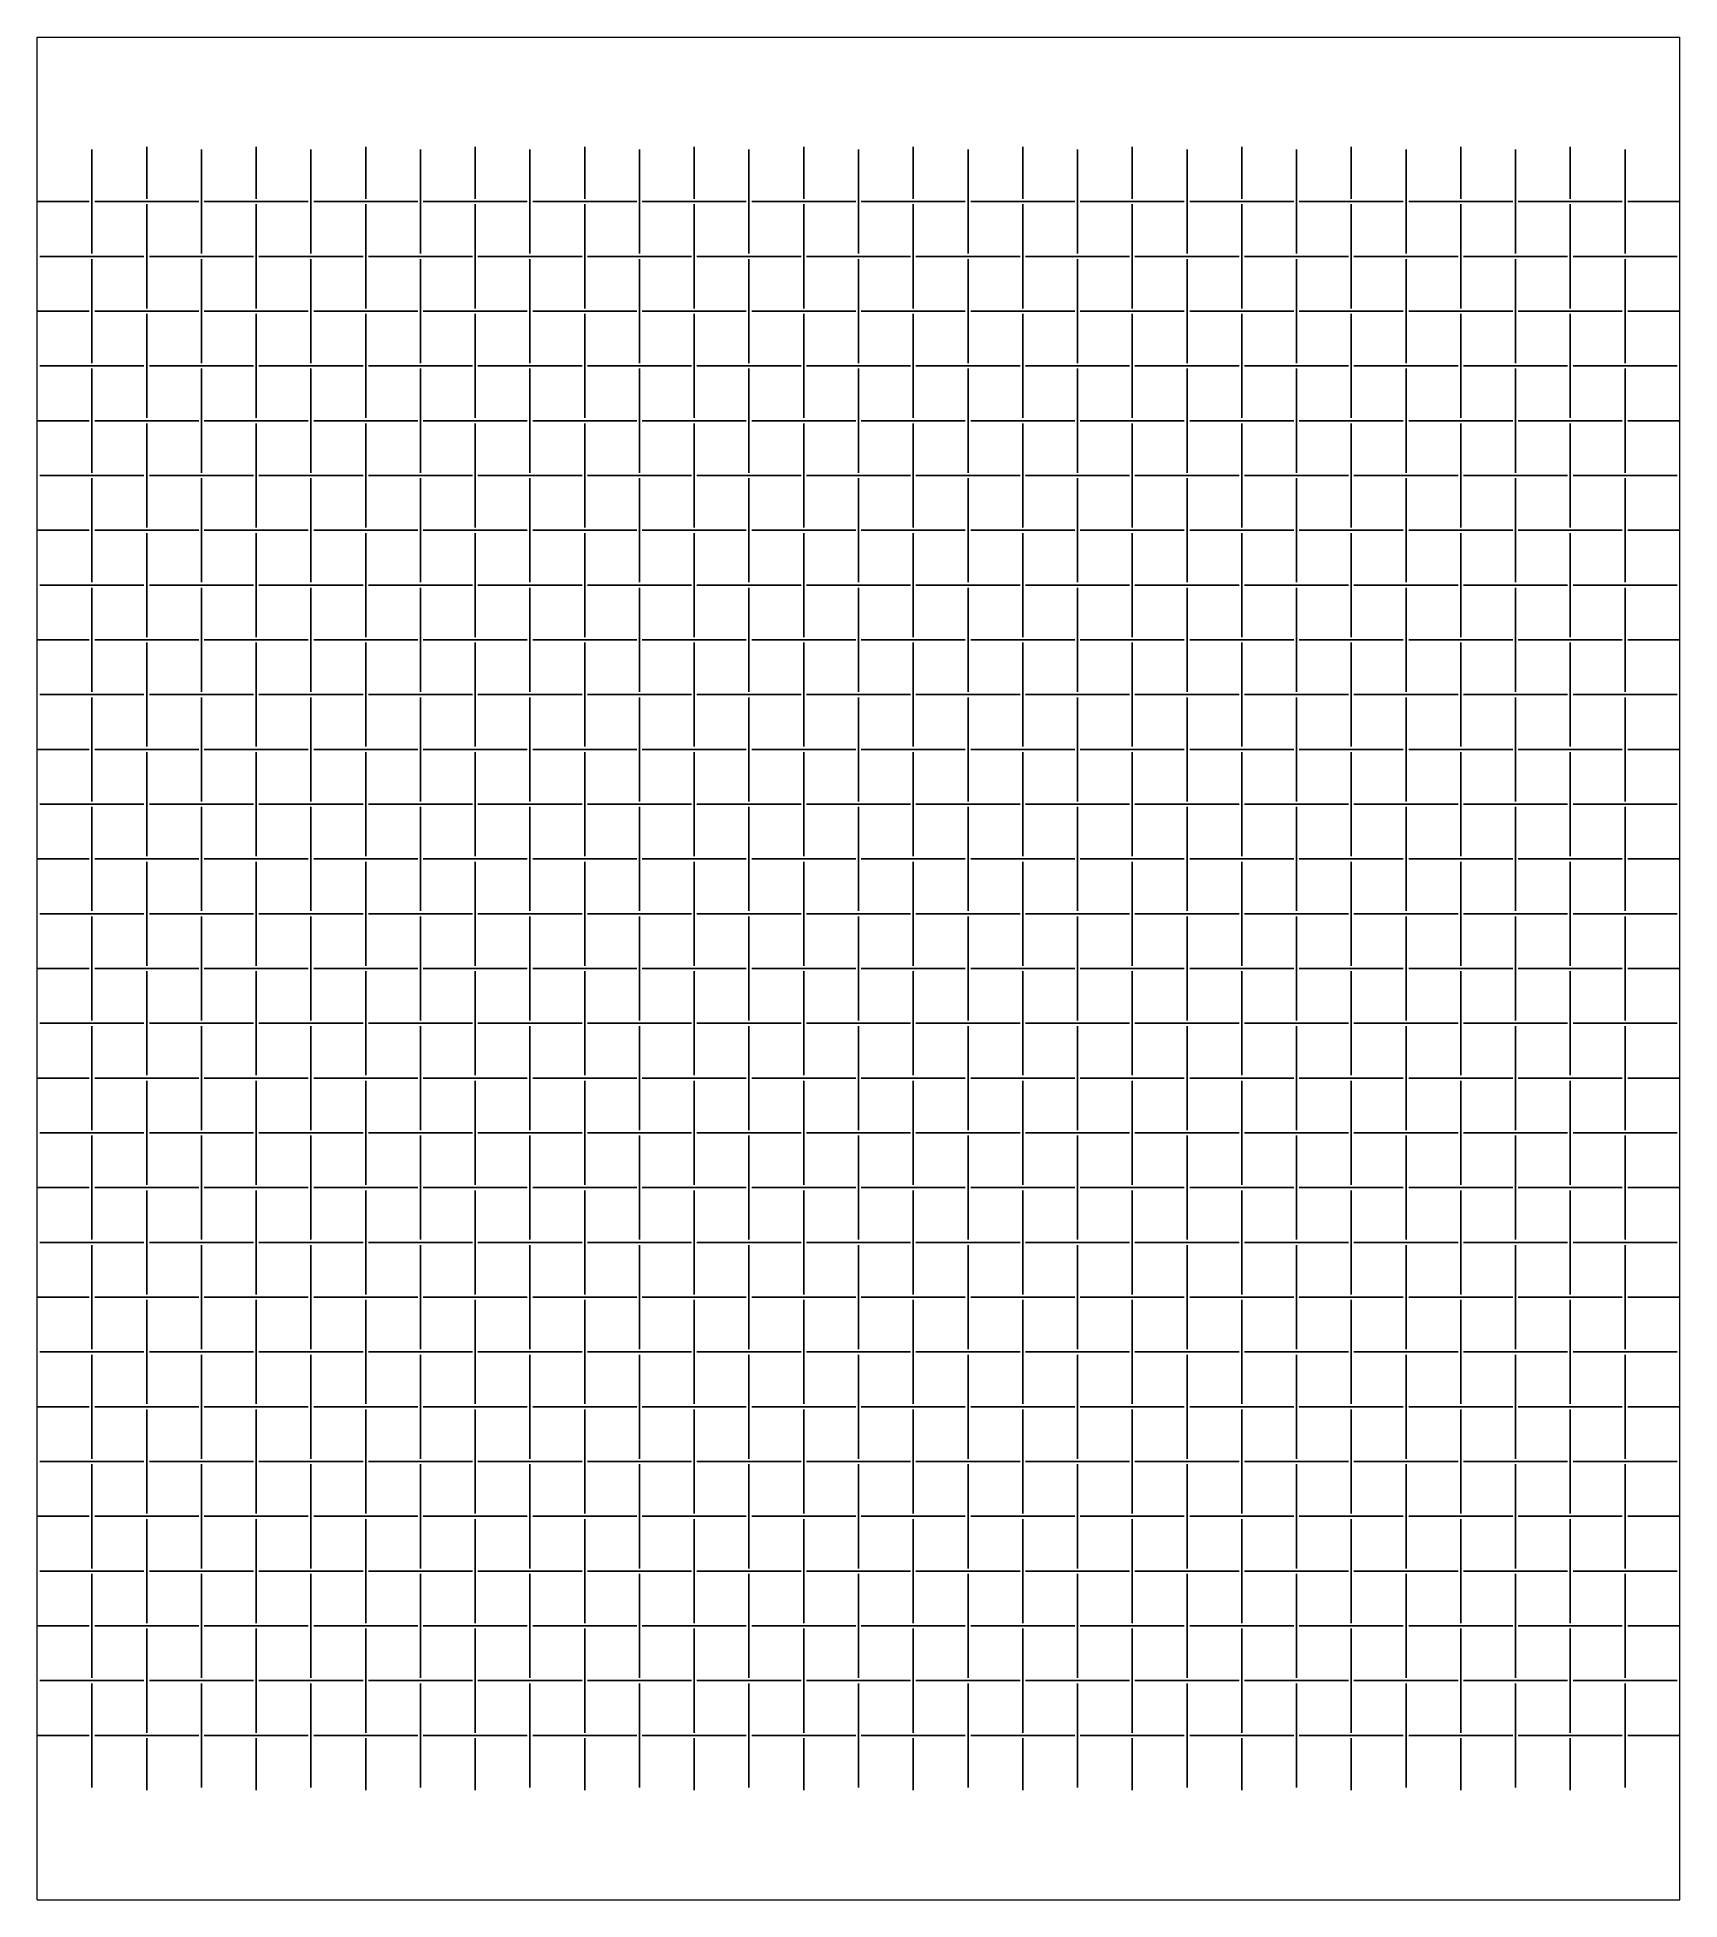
# Model space of a CAD drawing. Header units: metres. Extents: x 0 to 300, y -20 to 320.
import ezdxf

# ---------------------------------------------------------------- set-up
doc = ezdxf.new("R2010")
doc.units = ezdxf.units.M

msp = doc.modelspace()

# ---------------------------------------------------------------- linework, layer by layer
at = {"lineweight": 0}
for p, q in [((0, -20), (0, 320)), ((0, 320), (300, 320)), ((300, -20), (300, 320)), ((0, -20), (300, -20))]:
    msp.add_line(p, q, dxfattribs=at)
for p, q in [((10, 280.5), (10, 299.5)), ((20, 290.5), (20, 300)), ((30, 280.5), (30, 299.5)), ((40, 290.5), (40, 300)), ((50, 280.5), (50, 299.5)), ((60, 290.5), (60, 300)), ((70, 280.5), (70, 299.5)), ((80, 290.5), (80, 300)), ((90, 280.5), (90, 299.5)), ((100, 290.5), (100, 300)), ((110, 280.5), (110, 299.5)), ((120, 290.5), (120, 300)), ((130, 280.5), (130, 299.5)), ((140, 290.5), (140, 300)), ((150, 280.5), (150, 299.5)), ((160, 290.5), (160, 300)), ((170, 280.5), (170, 299.5)), ((180, 290.5), (180, 300)), ((190, 280.5), (190, 299.5)), ((200, 290.5), (200, 300)), ((210, 280.5), (210, 299.5)), ((220, 290.5), (220, 300)), ((230, 280.5), (230, 299.5)), ((240, 290.5), (240, 300)), ((250, 280.5), (250, 299.5)), ((260, 290.5), (260, 300)), ((270, 280.5), (270, 299.5)), ((280, 290.5), (280, 300)), ((290, 280.5), (290, 299.5)), ((0, 290), (9.5, 290)), ((10.5, 290), (29.5, 290)), ((20, 270.5), (20, 289.5)), ((30.5, 290), (49.5, 290)), ((40, 270.5), (40, 289.5)), ((50.5, 290), (69.5, 290)), ((60, 270.5), (60, 289.5)), ((70.5, 290), (89.5, 290)), ((80, 270.5), (80, 289.5)), ((90.5, 290), (109.5, 290)), ((100, 270.5), (100, 289.5)), ((110.5, 290), (129.5, 290)), ((120, 270.5), (120, 289.5)), ((130.5, 290), (149.5, 290)), ((140, 270.5), (140, 289.5)), ((150.5, 290), (169.5, 290)), ((160, 270.5), (160, 289.5)), ((170.5, 290), (189.5, 290)), ((180, 270.5), (180, 289.5)), ((190.5, 290), (209.5, 290)), ((200, 270.5), (200, 289.5)), ((210.5, 290), (229.5, 290)), ((220, 270.5), (220, 289.5)), ((230.5, 290), (249.5, 290)), ((240, 270.5), (240, 289.5)), ((250.5, 290), (269.5, 290)), ((260, 270.5), (260, 289.5)), ((270.5, 290), (289.5, 290)), ((280, 270.5), (280, 289.5)), ((290.5, 290), (300, 290)), ((0.5, 280), (19.5, 280)), ((10, 260.5), (10, 279.5)), ((20.5, 280), (39.5, 280)), ((30, 260.5), (30, 279.5)), ((40.5, 280), (59.5, 280)), ((50, 260.5), (50, 279.5)), ((60.5, 280), (79.5, 280)), ((70, 260.5), (70, 279.5)), ((80.5, 280), (99.5, 280)), ((90, 260.5), (90, 279.5)), ((100.5, 280), (119.5, 280)), ((110, 260.5), (110, 279.5)), ((120.5, 280), (139.5, 280)), ((130, 260.5), (130, 279.5)), ((140.5, 280), (159.5, 280)), ((150, 260.5), (150, 279.5)), ((160.5, 280), (179.5, 280)), ((170, 260.5), (170, 279.5)), ((180.5, 280), (199.5, 280)), ((190, 260.5), (190, 279.5)), ((200.5, 280), (219.5, 280)), ((210, 260.5), (210, 279.5)), ((220.5, 280), (239.5, 280)), ((230, 260.5), (230, 279.5)), ((240.5, 280), (259.5, 280)), ((250, 260.5), (250, 279.5)), ((260.5, 280), (279.5, 280)), ((270, 260.5), (270, 279.5)), ((280.5, 280), (299.5, 280)), ((290, 260.5), (290, 279.5)), ((0, 270), (9.5, 270)), ((10.5, 270), (29.5, 270)), ((20, 250.5), (20, 269.5)), ((30.5, 270), (49.5, 270)), ((40, 250.5), (40, 269.5)), ((50.5, 270), (69.5, 270)), ((60, 250.5), (60, 269.5)), ((70.5, 270), (89.5, 270)), ((80, 250.5), (80, 269.5)), ((90.5, 270), (109.5, 270)), ((100, 250.5), (100, 269.5)), ((110.5, 270), (129.5, 270)), ((120, 250.5), (120, 269.5)), ((130.5, 270), (149.5, 270)), ((140, 250.5), (140, 269.5)), ((150.5, 270), (169.5, 270)), ((160, 250.5), (160, 269.5)), ((170.5, 270), (189.5, 270)), ((180, 250.5), (180, 269.5)), ((190.5, 270), (209.5, 270)), ((200, 250.5), (200, 269.5)), ((210.5, 270), (229.5, 270)), ((220, 250.5), (220, 269.5)), ((230.5, 270), (249.5, 270)), ((240, 250.5), (240, 269.5)), ((250.5, 270), (269.5, 270)), ((260, 250.5), (260, 269.5)), ((270.5, 270), (289.5, 270)), ((280, 250.5), (280, 269.5)), ((290.5, 270), (300, 270)), ((0.5, 260), (19.5, 260)), ((10, 240.5), (10, 259.5)), ((20.5, 260), (39.5, 260)), ((30, 240.5), (30, 259.5)), ((40.5, 260), (59.5, 260)), ((50, 240.5), (50, 259.5)), ((60.5, 260), (79.5, 260)), ((70, 240.5), (70, 259.5)), ((80.5, 260), (99.5, 260)), ((90, 240.5), (90, 259.5)), ((100.5, 260), (119.5, 260)), ((110, 240.5), (110, 259.5)), ((120.5, 260), (139.5, 260)), ((130, 240.5), (130, 259.5)), ((140.5, 260), (159.5, 260)), ((150, 240.5), (150, 259.5)), ((160.5, 260), (179.5, 260)), ((170, 240.5), (170, 259.5)), ((180.5, 260), (199.5, 260)), ((190, 240.5), (190, 259.5)), ((200.5, 260), (219.5, 260)), ((210, 240.5), (210, 259.5)), ((220.5, 260), (239.5, 260)), ((230, 240.5), (230, 259.5)), ((240.5, 260), (259.5, 260)), ((250, 240.5), (250, 259.5)), ((260.5, 260), (279.5, 260)), ((270, 240.5), (270, 259.5)), ((280.5, 260), (299.5, 260)), ((290, 240.5), (290, 259.5)), ((0, 250), (9.5, 250)), ((10.5, 250), (29.5, 250)), ((20, 230.5), (20, 249.5)), ((30.5, 250), (49.5, 250)), ((40, 230.5), (40, 249.5)), ((50.5, 250), (69.5, 250)), ((60, 230.5), (60, 249.5)), ((70.5, 250), (89.5, 250)), ((80, 230.5), (80, 249.5)), ((90.5, 250), (109.5, 250)), ((100, 230.5), (100, 249.5)), ((110.5, 250), (129.5, 250)), ((120, 230.5), (120, 249.5)), ((130.5, 250), (149.5, 250)), ((140, 230.5), (140, 249.5)), ((150.5, 250), (169.5, 250)), ((160, 230.5), (160, 249.5)), ((170.5, 250), (189.5, 250)), ((180, 230.5), (180, 249.5)), ((190.5, 250), (209.5, 250)), ((200, 230.5), (200, 249.5)), ((210.5, 250), (229.5, 250)), ((220, 230.5), (220, 249.5)), ((230.5, 250), (249.5, 250)), ((240, 230.5), (240, 249.5)), ((250.5, 250), (269.5, 250)), ((260, 230.5), (260, 249.5)), ((270.5, 250), (289.5, 250)), ((280, 230.5), (280, 249.5)), ((290.5, 250), (300, 250)), ((0.5, 240), (19.5, 240)), ((10, 220.5), (10, 239.5)), ((20.5, 240), (39.5, 240)), ((30, 220.5), (30, 239.5)), ((40.5, 240), (59.5, 240)), ((50, 220.5), (50, 239.5)), ((60.5, 240), (79.5, 240)), ((70, 220.5), (70, 239.5)), ((80.5, 240), (99.5, 240)), ((90, 220.5), (90, 239.5)), ((100.5, 240), (119.5, 240)), ((110, 220.5), (110, 239.5)), ((120.5, 240), (139.5, 240)), ((130, 220.5), (130, 239.5)), ((140.5, 240), (159.5, 240)), ((150, 220.5), (150, 239.5)), ((160.5, 240), (179.5, 240)), ((170, 220.5), (170, 239.5)), ((180.5, 240), (199.5, 240)), ((190, 220.5), (190, 239.5)), ((200.5, 240), (219.5, 240)), ((210, 220.5), (210, 239.5)), ((220.5, 240), (239.5, 240)), ((230, 220.5), (230, 239.5)), ((240.5, 240), (259.5, 240)), ((250, 220.5), (250, 239.5)), ((260.5, 240), (279.5, 240)), ((270, 220.5), (270, 239.5)), ((280.5, 240), (299.5, 240)), ((290, 220.5), (290, 239.5)), ((0, 230), (9.5, 230)), ((10.5, 230), (29.5, 230)), ((20, 210.5), (20, 229.5)), ((30.5, 230), (49.5, 230)), ((40, 210.5), (40, 229.5)), ((50.5, 230), (69.5, 230)), ((60, 210.5), (60, 229.5)), ((70.5, 230), (89.5, 230)), ((80, 210.5), (80, 229.5)), ((90.5, 230), (109.5, 230)), ((100, 210.5), (100, 229.5)), ((110.5, 230), (129.5, 230)), ((120, 210.5), (120, 229.5)), ((130.5, 230), (149.5, 230)), ((140, 210.5), (140, 229.5)), ((150.5, 230), (169.5, 230)), ((160, 210.5), (160, 229.5)), ((170.5, 230), (189.5, 230)), ((180, 210.5), (180, 229.5)), ((190.5, 230), (209.5, 230)), ((200, 210.5), (200, 229.5)), ((210.5, 230), (229.5, 230)), ((220, 210.5), (220, 229.5)), ((230.5, 230), (249.5, 230)), ((240, 210.5), (240, 229.5)), ((250.5, 230), (269.5, 230)), ((260, 210.5), (260, 229.5)), ((270.5, 230), (289.5, 230)), ((280, 210.5), (280, 229.5)), ((290.5, 230), (300, 230)), ((0.5, 220), (19.5, 220)), ((10, 200.5), (10, 219.5)), ((20.5, 220), (39.5, 220)), ((30, 200.5), (30, 219.5)), ((40.5, 220), (59.5, 220)), ((50, 200.5), (50, 219.5)), ((60.5, 220), (79.5, 220)), ((70, 200.5), (70, 219.5)), ((80.5, 220), (99.5, 220)), ((90, 200.5), (90, 219.5)), ((100.5, 220), (119.5, 220)), ((110, 200.5), (110, 219.5)), ((120.5, 220), (139.5, 220)), ((130, 200.5), (130, 219.5)), ((140.5, 220), (159.5, 220)), ((150, 200.5), (150, 219.5)), ((160.5, 220), (179.5, 220)), ((170, 200.5), (170, 219.5)), ((180.5, 220), (199.5, 220)), ((190, 200.5), (190, 219.5)), ((200.5, 220), (219.5, 220)), ((210, 200.5), (210, 219.5)), ((220.5, 220), (239.5, 220)), ((230, 200.5), (230, 219.5)), ((240.5, 220), (259.5, 220)), ((250, 200.5), (250, 219.5)), ((260.5, 220), (279.5, 220)), ((270, 200.5), (270, 219.5)), ((280.5, 220), (299.5, 220)), ((290, 200.5), (290, 219.5)), ((0, 210), (9.5, 210)), ((10.5, 210), (29.5, 210)), ((20, 190.5), (20, 209.5)), ((30.5, 210), (49.5, 210)), ((40, 190.5), (40, 209.5)), ((50.5, 210), (69.5, 210)), ((60, 190.5), (60, 209.5)), ((70.5, 210), (89.5, 210)), ((80, 190.5), (80, 209.5)), ((90.5, 210), (109.5, 210)), ((100, 190.5), (100, 209.5)), ((110.5, 210), (129.5, 210)), ((120, 190.5), (120, 209.5)), ((130.5, 210), (149.5, 210)), ((140, 190.5), (140, 209.5)), ((150.5, 210), (169.5, 210)), ((160, 190.5), (160, 209.5)), ((170.5, 210), (189.5, 210)), ((180, 190.5), (180, 209.5)), ((190.5, 210), (209.5, 210)), ((200, 190.5), (200, 209.5)), ((210.5, 210), (229.5, 210)), ((220, 190.5), (220, 209.5)), ((230.5, 210), (249.5, 210)), ((240, 190.5), (240, 209.5)), ((250.5, 210), (269.5, 210)), ((260, 190.5), (260, 209.5)), ((270.5, 210), (289.5, 210)), ((280, 190.5), (280, 209.5)), ((290.5, 210), (300, 210)), ((0.5, 200), (19.5, 200)), ((10, 180.5), (10, 199.5)), ((20.5, 200), (39.5, 200)), ((30, 180.5), (30, 199.5)), ((40.5, 200), (59.5, 200)), ((50, 180.5), (50, 199.5)), ((60.5, 200), (79.5, 200)), ((70, 180.5), (70, 199.5)), ((80.5, 200), (99.5, 200)), ((90, 180.5), (90, 199.5)), ((100.5, 200), (119.5, 200)), ((110, 180.5), (110, 199.5)), ((120.5, 200), (139.5, 200)), ((130, 180.5), (130, 199.5)), ((140.5, 200), (159.5, 200)), ((150, 180.5), (150, 199.5)), ((160.5, 200), (179.5, 200)), ((170, 180.5), (170, 199.5)), ((180.5, 200), (199.5, 200)), ((190, 180.5), (190, 199.5)), ((200.5, 200), (219.5, 200)), ((210, 180.5), (210, 199.5)), ((220.5, 200), (239.5, 200)), ((230, 180.5), (230, 199.5)), ((240.5, 200), (259.5, 200)), ((250, 180.5), (250, 199.5)), ((260.5, 200), (279.5, 200)), ((270, 180.5), (270, 199.5)), ((280.5, 200), (299.5, 200)), ((290, 180.5), (290, 199.5)), ((0, 190), (9.5, 190)), ((10.5, 190), (29.5, 190)), ((20, 170.5), (20, 189.5)), ((30.5, 190), (49.5, 190)), ((40, 170.5), (40, 189.5)), ((50.5, 190), (69.5, 190)), ((60, 170.5), (60, 189.5)), ((70.5, 190), (89.5, 190)), ((80, 170.5), (80, 189.5)), ((90.5, 190), (109.5, 190)), ((100, 170.5), (100, 189.5)), ((110.5, 190), (129.5, 190)), ((120, 170.5), (120, 189.5)), ((130.5, 190), (149.5, 190)), ((140, 170.5), (140, 189.5)), ((150.5, 190), (169.5, 190)), ((160, 170.5), (160, 189.5)), ((170.5, 190), (189.5, 190)), ((180, 170.5), (180, 189.5)), ((190.5, 190), (209.5, 190)), ((200, 170.5), (200, 189.5)), ((210.5, 190), (229.5, 190)), ((220, 170.5), (220, 189.5)), ((230.5, 190), (249.5, 190)), ((240, 170.5), (240, 189.5)), ((250.5, 190), (269.5, 190)), ((260, 170.5), (260, 189.5)), ((270.5, 190), (289.5, 190)), ((280, 170.5), (280, 189.5)), ((290.5, 190), (300, 190)), ((0.5, 180), (19.5, 180)), ((10, 160.5), (10, 179.5)), ((20.5, 180), (39.5, 180)), ((30, 160.5), (30, 179.5)), ((40.5, 180), (59.5, 180)), ((50, 160.5), (50, 179.5)), ((60.5, 180), (79.5, 180)), ((70, 160.5), (70, 179.5)), ((80.5, 180), (99.5, 180)), ((90, 160.5), (90, 179.5)), ((100.5, 180), (119.5, 180)), ((110, 160.5), (110, 179.5)), ((120.5, 180), (139.5, 180)), ((130, 160.5), (130, 179.5)), ((140.5, 180), (159.5, 180)), ((150, 160.5), (150, 179.5)), ((160.5, 180), (179.5, 180)), ((170, 160.5), (170, 179.5)), ((180.5, 180), (199.5, 180)), ((190, 160.5), (190, 179.5)), ((200.5, 180), (219.5, 180)), ((210, 160.5), (210, 179.5)), ((220.5, 180), (239.5, 180)), ((230, 160.5), (230, 179.5)), ((240.5, 180), (259.5, 180)), ((250, 160.5), (250, 179.5)), ((260.5, 180), (279.5, 180)), ((270, 160.5), (270, 179.5)), ((280.5, 180), (299.5, 180)), ((290, 160.5), (290, 179.5)), ((0, 170), (9.5, 170)), ((10.5, 170), (29.5, 170)), ((30.5, 170), (49.5, 170)), ((50.5, 170), (69.5, 170)), ((70.5, 170), (89.5, 170)), ((90.5, 170), (109.5, 170)), ((110.5, 170), (129.5, 170)), ((130.5, 170), (149.5, 170)), ((150.5, 170), (169.5, 170)), ((170.5, 170), (189.5, 170)), ((190.5, 170), (209.5, 170)), ((210.5, 170), (229.5, 170)), ((230.5, 170), (249.5, 170)), ((250.5, 170), (269.5, 170)), ((270.5, 170), (289.5, 170)), ((290.5, 170), (300, 170)), ((20, 150.5), (20, 169.5)), ((40, 150.5), (40, 169.5)), ((60, 150.5), (60, 169.5)), ((80, 150.5), (80, 169.5)), ((100, 150.5), (100, 169.5)), ((120, 150.5), (120, 169.5)), ((140, 150.5), (140, 169.5)), ((160, 150.5), (160, 169.5)), ((180, 150.5), (180, 169.5)), ((200, 150.5), (200, 169.5)), ((220, 150.5), (220, 169.5)), ((240, 150.5), (240, 169.5)), ((260, 150.5), (260, 169.5)), ((280, 150.5), (280, 169.5)), ((0.5, 160), (19.5, 160)), ((20.5, 160), (39.5, 160)), ((40.5, 160), (59.5, 160)), ((60.5, 160), (79.5, 160)), ((80.5, 160), (99.5, 160)), ((100.5, 160), (119.5, 160)), ((120.5, 160), (139.5, 160)), ((140.5, 160), (159.5, 160)), ((160.5, 160), (179.5, 160)), ((180.5, 160), (199.5, 160)), ((200.5, 160), (219.5, 160)), ((220.5, 160), (239.5, 160)), ((240.5, 160), (259.5, 160)), ((260.5, 160), (279.5, 160)), ((280.5, 160), (299.5, 160)), ((10, 140.5), (10, 159.5)), ((30, 140.5), (30, 159.5)), ((50, 140.5), (50, 159.5)), ((70, 140.5), (70, 159.5)), ((90, 140.5), (90, 159.5)), ((110, 140.5), (110, 159.5)), ((130, 140.5), (130, 159.5)), ((150, 140.5), (150, 159.5)), ((170, 140.5), (170, 159.5)), ((190, 140.5), (190, 159.5)), ((210, 140.5), (210, 159.5)), ((230, 140.5), (230, 159.5)), ((250, 140.5), (250, 159.5)), ((270, 140.5), (270, 159.5)), ((290, 140.5), (290, 159.5)), ((0, 150), (9.5, 150)), ((10.5, 150), (29.5, 150)), ((30.5, 150), (49.5, 150)), ((50.5, 150), (69.5, 150)), ((70.5, 150), (89.5, 150)), ((90.5, 150), (109.5, 150)), ((110.5, 150), (129.5, 150)), ((130.5, 150), (149.5, 150)), ((150.5, 150), (169.5, 150)), ((170.5, 150), (189.5, 150)), ((190.5, 150), (209.5, 150)), ((210.5, 150), (229.5, 150)), ((230.5, 150), (249.5, 150)), ((250.5, 150), (269.5, 150)), ((270.5, 150), (289.5, 150)), ((290.5, 150), (300, 150)), ((20, 130.5), (20, 149.5)), ((40, 130.5), (40, 149.5)), ((60, 130.5), (60, 149.5)), ((80, 130.5), (80, 149.5)), ((100, 130.5), (100, 149.5)), ((120, 130.5), (120, 149.5)), ((140, 130.5), (140, 149.5)), ((160, 130.5), (160, 149.5)), ((180, 130.5), (180, 149.5)), ((200, 130.5), (200, 149.5)), ((220, 130.5), (220, 149.5)), ((240, 130.5), (240, 149.5)), ((260, 130.5), (260, 149.5)), ((280, 130.5), (280, 149.5)), ((0.5, 140), (19.5, 140)), ((10, 120.5), (10, 139.5)), ((20.5, 140), (39.5, 140)), ((30, 120.5), (30, 139.5)), ((40.5, 140), (59.5, 140)), ((50, 120.5), (50, 139.5)), ((60.5, 140), (79.5, 140)), ((70, 120.5), (70, 139.5)), ((80.5, 140), (99.5, 140)), ((90, 120.5), (90, 139.5)), ((100.5, 140), (119.5, 140)), ((110, 120.5), (110, 139.5)), ((120.5, 140), (139.5, 140)), ((130, 120.5), (130, 139.5)), ((140.5, 140), (159.5, 140)), ((150, 120.5), (150, 139.5)), ((160.5, 140), (179.5, 140)), ((170, 120.5), (170, 139.5)), ((180.5, 140), (199.5, 140)), ((190, 120.5), (190, 139.5)), ((200.5, 140), (219.5, 140)), ((210, 120.5), (210, 139.5)), ((220.5, 140), (239.5, 140)), ((230, 120.5), (230, 139.5)), ((240.5, 140), (259.5, 140)), ((250, 120.5), (250, 139.5)), ((260.5, 140), (279.5, 140)), ((270, 120.5), (270, 139.5)), ((280.5, 140), (299.5, 140)), ((290, 120.5), (290, 139.5)), ((0, 130), (9.5, 130)), ((10.5, 130), (29.5, 130)), ((20, 110.5), (20, 129.5)), ((30.5, 130), (49.5, 130)), ((40, 110.5), (40, 129.5)), ((50.5, 130), (69.5, 130)), ((60, 110.5), (60, 129.5)), ((70.5, 130), (89.5, 130)), ((80, 110.5), (80, 129.5)), ((90.5, 130), (109.5, 130)), ((100, 110.5), (100, 129.5)), ((110.5, 130), (129.5, 130)), ((120, 110.5), (120, 129.5)), ((130.5, 130), (149.5, 130)), ((140, 110.5), (140, 129.5)), ((150.5, 130), (169.5, 130)), ((160, 110.5), (160, 129.5)), ((170.5, 130), (189.5, 130)), ((180, 110.5), (180, 129.5)), ((190.5, 130), (209.5, 130)), ((200, 110.5), (200, 129.5)), ((210.5, 130), (229.5, 130)), ((220, 110.5), (220, 129.5)), ((230.5, 130), (249.5, 130)), ((240, 110.5), (240, 129.5)), ((250.5, 130), (269.5, 130)), ((260, 110.5), (260, 129.5)), ((270.5, 130), (289.5, 130)), ((280, 110.5), (280, 129.5)), ((290.5, 130), (300, 130)), ((0.5, 120), (19.5, 120)), ((10, 100.5), (10, 119.5)), ((20.5, 120), (39.5, 120)), ((30, 100.5), (30, 119.5)), ((40.5, 120), (59.5, 120)), ((50, 100.5), (50, 119.5)), ((60.5, 120), (79.5, 120)), ((70, 100.5), (70, 119.5)), ((80.5, 120), (99.5, 120)), ((90, 100.5), (90, 119.5)), ((100.5, 120), (119.5, 120)), ((110, 100.5), (110, 119.5)), ((120.5, 120), (139.5, 120)), ((130, 100.5), (130, 119.5)), ((140.5, 120), (159.5, 120)), ((150, 100.5), (150, 119.5)), ((160.5, 120), (179.5, 120)), ((170, 100.5), (170, 119.5)), ((180.5, 120), (199.5, 120)), ((190, 100.5), (190, 119.5)), ((200.5, 120), (219.5, 120)), ((210, 100.5), (210, 119.5)), ((220.5, 120), (239.5, 120)), ((230, 100.5), (230, 119.5)), ((240.5, 120), (259.5, 120)), ((250, 100.5), (250, 119.5)), ((260.5, 120), (279.5, 120)), ((270, 100.5), (270, 119.5)), ((280.5, 120), (299.5, 120)), ((290, 100.5), (290, 119.5)), ((0, 110), (9.5, 110)), ((10.5, 110), (29.5, 110)), ((20, 90.5), (20, 109.5)), ((30.5, 110), (49.5, 110)), ((40, 90.5), (40, 109.5)), ((50.5, 110), (69.5, 110)), ((60, 90.5), (60, 109.5)), ((70.5, 110), (89.5, 110)), ((80, 90.5), (80, 109.5)), ((90.5, 110), (109.5, 110)), ((100, 90.5), (100, 109.5)), ((110.5, 110), (129.5, 110)), ((120, 90.5), (120, 109.5)), ((130.5, 110), (149.5, 110)), ((140, 90.5), (140, 109.5)), ((150.5, 110), (169.5, 110)), ((160, 90.5), (160, 109.5)), ((170.5, 110), (189.5, 110)), ((180, 90.5), (180, 109.5)), ((190.5, 110), (209.5, 110)), ((200, 90.5), (200, 109.5)), ((210.5, 110), (229.5, 110)), ((220, 90.5), (220, 109.5)), ((230.5, 110), (249.5, 110)), ((240, 90.5), (240, 109.5)), ((250.5, 110), (269.5, 110)), ((260, 90.5), (260, 109.5)), ((270.5, 110), (289.5, 110)), ((280, 90.5), (280, 109.5)), ((290.5, 110), (300, 110)), ((0.5, 100), (19.5, 100)), ((10, 80.5), (10, 99.5)), ((20.5, 100), (39.5, 100)), ((30, 80.5), (30, 99.5)), ((40.5, 100), (59.5, 100)), ((50, 80.5), (50, 99.5)), ((60.5, 100), (79.5, 100)), ((70, 80.5), (70, 99.5)), ((80.5, 100), (99.5, 100)), ((90, 80.5), (90, 99.5)), ((100.5, 100), (119.5, 100)), ((110, 80.5), (110, 99.5)), ((120.5, 100), (139.5, 100)), ((130, 80.5), (130, 99.5)), ((140.5, 100), (159.5, 100)), ((150, 80.5), (150, 99.5)), ((160.5, 100), (179.5, 100)), ((170, 80.5), (170, 99.5)), ((180.5, 100), (199.5, 100)), ((190, 80.5), (190, 99.5)), ((200.5, 100), (219.5, 100)), ((210, 80.5), (210, 99.5)), ((220.5, 100), (239.5, 100)), ((230, 80.5), (230, 99.5)), ((240.5, 100), (259.5, 100)), ((250, 80.5), (250, 99.5)), ((260.5, 100), (279.5, 100)), ((270, 80.5), (270, 99.5)), ((280.5, 100), (299.5, 100)), ((290, 80.5), (290, 99.5)), ((0, 90), (9.5, 90)), ((10.5, 90), (29.5, 90)), ((20, 70.5), (20, 89.5)), ((30.5, 90), (49.5, 90)), ((40, 70.5), (40, 89.5)), ((50.5, 90), (69.5, 90)), ((60, 70.5), (60, 89.5)), ((70.5, 90), (89.5, 90)), ((80, 70.5), (80, 89.5)), ((90.5, 90), (109.5, 90)), ((100, 70.5), (100, 89.5)), ((110.5, 90), (129.5, 90)), ((120, 70.5), (120, 89.5)), ((130.5, 90), (149.5, 90)), ((140, 70.5), (140, 89.5)), ((150.5, 90), (169.5, 90)), ((160, 70.5), (160, 89.5)), ((170.5, 90), (189.5, 90)), ((180, 70.5), (180, 89.5)), ((190.5, 90), (209.5, 90)), ((200, 70.5), (200, 89.5)), ((210.5, 90), (229.5, 90)), ((220, 70.5), (220, 89.5)), ((230.5, 90), (249.5, 90)), ((240, 70.5), (240, 89.5)), ((250.5, 90), (269.5, 90)), ((260, 70.5), (260, 89.5)), ((270.5, 90), (289.5, 90)), ((280, 70.5), (280, 89.5)), ((290.5, 90), (300, 90)), ((0.5, 80), (19.5, 80)), ((10, 60.5), (10, 79.5)), ((20.5, 80), (39.5, 80)), ((30, 60.5), (30, 79.5)), ((40.5, 80), (59.5, 80)), ((50, 60.5), (50, 79.5)), ((60.5, 80), (79.5, 80)), ((70, 60.5), (70, 79.5)), ((80.5, 80), (99.5, 80)), ((90, 60.5), (90, 79.5)), ((100.5, 80), (119.5, 80)), ((110, 60.5), (110, 79.5)), ((120.5, 80), (139.5, 80)), ((130, 60.5), (130, 79.5)), ((140.5, 80), (159.5, 80)), ((150, 60.5), (150, 79.5)), ((160.5, 80), (179.5, 80)), ((170, 60.5), (170, 79.5)), ((180.5, 80), (199.5, 80)), ((190, 60.5), (190, 79.5)), ((200.5, 80), (219.5, 80)), ((210, 60.5), (210, 79.5)), ((220.5, 80), (239.5, 80)), ((230, 60.5), (230, 79.5)), ((240.5, 80), (259.5, 80)), ((250, 60.5), (250, 79.5)), ((260.5, 80), (279.5, 80)), ((270, 60.5), (270, 79.5)), ((280.5, 80), (299.5, 80)), ((290, 60.5), (290, 79.5)), ((0, 70), (9.5, 70)), ((10.5, 70), (29.5, 70)), ((20, 50.5), (20, 69.5)), ((30.5, 70), (49.5, 70)), ((40, 50.5), (40, 69.5)), ((50.5, 70), (69.5, 70)), ((60, 50.5), (60, 69.5)), ((70.5, 70), (89.5, 70)), ((80, 50.5), (80, 69.5)), ((90.5, 70), (109.5, 70)), ((100, 50.5), (100, 69.5)), ((110.5, 70), (129.5, 70)), ((120, 50.5), (120, 69.5)), ((130.5, 70), (149.5, 70)), ((140, 50.5), (140, 69.5)), ((150.5, 70), (169.5, 70)), ((160, 50.5), (160, 69.5)), ((170.5, 70), (189.5, 70)), ((180, 50.5), (180, 69.5)), ((190.5, 70), (209.5, 70)), ((200, 50.5), (200, 69.5)), ((210.5, 70), (229.5, 70)), ((220, 50.5), (220, 69.5)), ((230.5, 70), (249.5, 70)), ((240, 50.5), (240, 69.5)), ((250.5, 70), (269.5, 70)), ((260, 50.5), (260, 69.5)), ((270.5, 70), (289.5, 70)), ((280, 50.5), (280, 69.5)), ((290.5, 70), (300, 70)), ((0.5, 60), (19.5, 60)), ((10, 40.5), (10, 59.5)), ((20.5, 60), (39.5, 60)), ((30, 40.5), (30, 59.5)), ((40.5, 60), (59.5, 60)), ((50, 40.5), (50, 59.5)), ((60.5, 60), (79.5, 60)), ((70, 40.5), (70, 59.5)), ((80.5, 60), (99.5, 60)), ((90, 40.5), (90, 59.5)), ((100.5, 60), (119.5, 60)), ((110, 40.5), (110, 59.5)), ((120.5, 60), (139.5, 60)), ((130, 40.5), (130, 59.5)), ((140.5, 60), (159.5, 60)), ((150, 40.5), (150, 59.5)), ((160.5, 60), (179.5, 60)), ((170, 40.5), (170, 59.5)), ((180.5, 60), (199.5, 60)), ((190, 40.5), (190, 59.5)), ((200.5, 60), (219.5, 60)), ((210, 40.5), (210, 59.5)), ((220.5, 60), (239.5, 60)), ((230, 40.5), (230, 59.5)), ((240.5, 60), (259.5, 60)), ((250, 40.5), (250, 59.5)), ((260.5, 60), (279.5, 60)), ((270, 40.5), (270, 59.5)), ((280.5, 60), (299.5, 60)), ((290, 40.5), (290, 59.5)), ((0, 50), (9.5, 50)), ((10.5, 50), (29.5, 50)), ((20, 30.5), (20, 49.5)), ((30.5, 50), (49.5, 50)), ((40, 30.5), (40, 49.5)), ((50.5, 50), (69.5, 50)), ((60, 30.5), (60, 49.5)), ((70.5, 50), (89.5, 50)), ((80, 30.5), (80, 49.5)), ((90.5, 50), (109.5, 50)), ((100, 30.5), (100, 49.5)), ((110.5, 50), (129.5, 50)), ((120, 30.5), (120, 49.5)), ((130.5, 50), (149.5, 50)), ((140, 30.5), (140, 49.5)), ((150.5, 50), (169.5, 50)), ((160, 30.5), (160, 49.5)), ((170.5, 50), (189.5, 50)), ((180, 30.5), (180, 49.5)), ((190.5, 50), (209.5, 50)), ((200, 30.5), (200, 49.5)), ((210.5, 50), (229.5, 50)), ((220, 30.5), (220, 49.5)), ((230.5, 50), (249.5, 50)), ((240, 30.5), (240, 49.5)), ((250.5, 50), (269.5, 50)), ((260, 30.5), (260, 49.5)), ((270.5, 50), (289.5, 50)), ((280, 30.5), (280, 49.5)), ((290.5, 50), (300, 50)), ((0.5, 40), (19.5, 40)), ((10, 20.5), (10, 39.5)), ((20.5, 40), (39.5, 40)), ((30, 20.5), (30, 39.5)), ((40.5, 40), (59.5, 40)), ((50, 20.5), (50, 39.5)), ((60.5, 40), (79.5, 40)), ((70, 20.5), (70, 39.5)), ((80.5, 40), (99.5, 40)), ((90, 20.5), (90, 39.5)), ((100.5, 40), (119.5, 40)), ((110, 20.5), (110, 39.5)), ((120.5, 40), (139.5, 40)), ((130, 20.5), (130, 39.5)), ((140.5, 40), (159.5, 40)), ((150, 20.5), (150, 39.5)), ((160.5, 40), (179.5, 40)), ((170, 20.5), (170, 39.5)), ((180.5, 40), (199.5, 40)), ((190, 20.5), (190, 39.5)), ((200.5, 40), (219.5, 40)), ((210, 20.5), (210, 39.5)), ((220.5, 40), (239.5, 40)), ((230, 20.5), (230, 39.5)), ((240.5, 40), (259.5, 40)), ((250, 20.5), (250, 39.5)), ((260.5, 40), (279.5, 40)), ((270, 20.5), (270, 39.5)), ((280.5, 40), (299.5, 40)), ((290, 20.5), (290, 39.5)), ((0, 30), (9.5, 30)), ((10.5, 30), (29.5, 30)), ((20, 10.5), (20, 29.5)), ((30.5, 30), (49.5, 30)), ((40, 10.5), (40, 29.5)), ((50.5, 30), (69.5, 30)), ((60, 10.5), (60, 29.5)), ((70.5, 30), (89.5, 30)), ((80, 10.5), (80, 29.5)), ((90.5, 30), (109.5, 30)), ((100, 10.5), (100, 29.5)), ((110.5, 30), (129.5, 30)), ((120, 10.5), (120, 29.5)), ((130.5, 30), (149.5, 30)), ((140, 10.5), (140, 29.5)), ((150.5, 30), (169.5, 30)), ((160, 10.5), (160, 29.5)), ((170.5, 30), (189.5, 30)), ((180, 10.5), (180, 29.5)), ((190.5, 30), (209.5, 30)), ((200, 10.5), (200, 29.5)), ((210.5, 30), (229.5, 30)), ((220, 10.5), (220, 29.5)), ((230.5, 30), (249.5, 30)), ((240, 10.5), (240, 29.5)), ((250.5, 30), (269.5, 30)), ((260, 10.5), (260, 29.5)), ((270.5, 30), (289.5, 30)), ((280, 10.5), (280, 29.5)), ((290.5, 30), (300, 30)), ((0.5, 20), (19.5, 20)), ((10, 0.5), (10, 19.5)), ((20.5, 20), (39.5, 20)), ((30, 0.5), (30, 19.5)), ((40.5, 20), (59.5, 20)), ((50, 0.5), (50, 19.5)), ((60.5, 20), (79.5, 20)), ((70, 0.5), (70, 19.5)), ((80.5, 20), (99.5, 20)), ((90, 0.5), (90, 19.5)), ((100.5, 20), (119.5, 20)), ((110, 0.5), (110, 19.5)), ((120.5, 20), (139.5, 20)), ((130, 0.5), (130, 19.5)), ((140.5, 20), (159.5, 20)), ((150, 0.5), (150, 19.5)), ((160.5, 20), (179.5, 20)), ((170, 0.5), (170, 19.5)), ((180.5, 20), (199.5, 20)), ((190, 0.5), (190, 19.5)), ((200.5, 20), (219.5, 20)), ((210, 0.5), (210, 19.5)), ((220.5, 20), (239.5, 20)), ((230, 0.5), (230, 19.5)), ((240.5, 20), (259.5, 20)), ((250, 0.5), (250, 19.5)), ((260.5, 20), (279.5, 20)), ((270, 0.5), (270, 19.5)), ((280.5, 20), (299.5, 20)), ((290, 0.5), (290, 19.5)), ((0, 10), (9.5, 10)), ((10.5, 10), (29.5, 10)), ((20, 0), (20, 9.5)), ((30.5, 10), (49.5, 10)), ((40, 0), (40, 9.5)), ((50.5, 10), (69.5, 10)), ((60, 0), (60, 9.5)), ((70.5, 10), (89.5, 10)), ((80, 0), (80, 9.5)), ((90.5, 10), (109.5, 10)), ((100, 0), (100, 9.5)), ((110.5, 10), (129.5, 10)), ((120, 0), (120, 9.5)), ((130.5, 10), (149.5, 10)), ((140, 0), (140, 9.5)), ((150.5, 10), (169.5, 10)), ((160, 0), (160, 9.5)), ((170.5, 10), (189.5, 10)), ((180, 0), (180, 9.5)), ((190.5, 10), (209.5, 10)), ((200, 0), (200, 9.5)), ((210.5, 10), (229.5, 10)), ((220, 0), (220, 9.5)), ((230.5, 10), (249.5, 10)), ((240, 0), (240, 9.5)), ((250.5, 10), (269.5, 10)), ((260, 0), (260, 9.5)), ((270.5, 10), (289.5, 10)), ((280, 0), (280, 9.5)), ((290.5, 10), (300, 10))]:
    msp.add_line(p, q)

doc.saveas('drawing.dxf')
